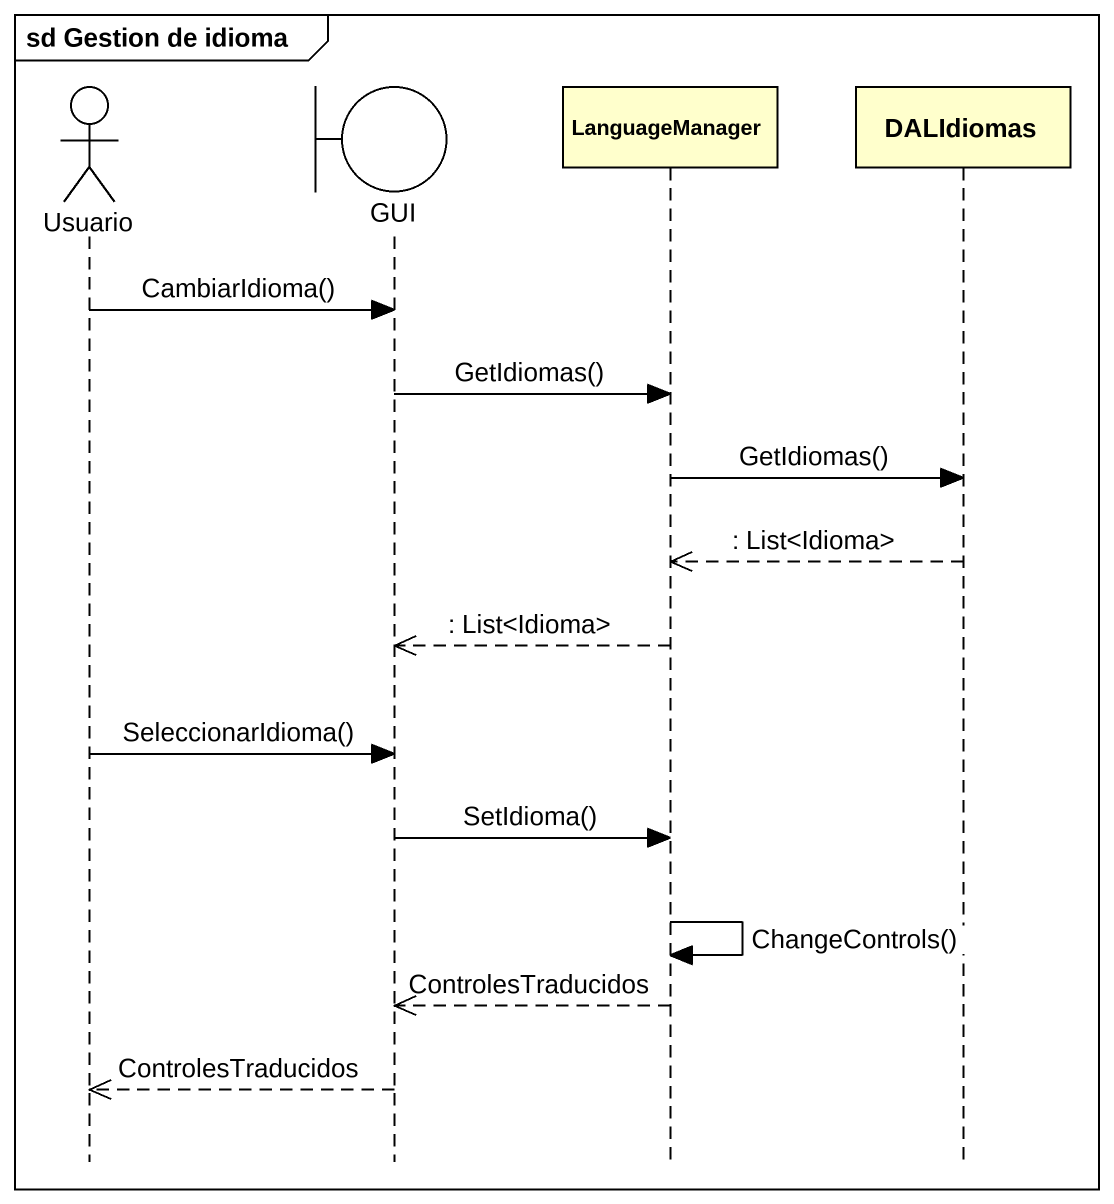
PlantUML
@startuml
mainframe sd Gestion de idioma
hide footbox
actor Usuario
boundary GUI
participant LanguageManager
participant DALIdiomas

Usuario -> GUI : CambiarIdioma()
GUI -> LanguageManager : GetIdiomas()
LanguageManager -> DALIdiomas : GetIdiomas()
DALIdiomas -->> LanguageManager : : List<Idioma>
LanguageManager -->> GUI : : List<Idioma>
Usuario -> GUI : SeleccionarIdioma()
GUI -> LanguageManager : SetIdioma()
LanguageManager -> LanguageManager : ChangeControls()
LanguageManager -->> GUI : ControlesTraducidos
GUI -->> Usuario : ControlesTraducidos
@enduml
